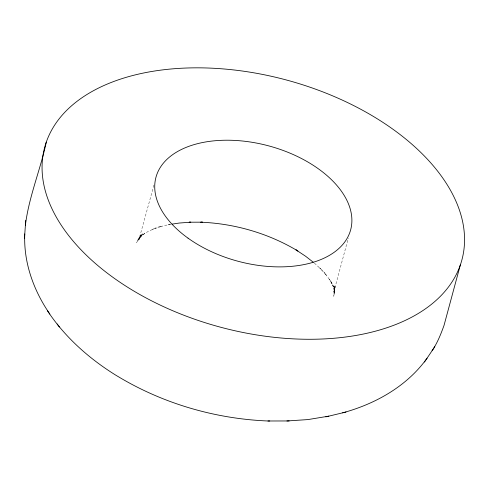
<?xml version="1.0" encoding="UTF-8"?>
<svg xmlns="http://www.w3.org/2000/svg" width="489" height="489" viewBox="0 0 489 489"><rect width="100%" height="100%" fill="white"/><g stroke="black" fill="none" stroke-linecap="round" stroke-linejoin="round"><path stroke-width="0.37" stroke-dasharray="2.44 1.83" d="M334.152 291.432L333.822 296.279L334.598 285.099L334.152 291.432L335.112 286.67L333.59 292.734L348.345 238.045M153.937 185.105L138.797 240.013L141.382 234.249L139.255 238.565L136.578 242.562L142.91 233.125L140.288 237.043L137.165 240.57L141.993 235.392L138.534 238.363L144.499 233.577L140.82 235.912L147.941 231.578L155.96 227.892L152.47 229.414L161.596 226.315L158.222 227.134L170.759 224.121M170.258 224.243L168.448 224.683L170.624 224.353M314.378 263.088L322.19 270.283L319.733 267.929L326.267 275.154L324.054 272.128L331.738 282.593L329.348 279.323L333.547 286.633L331.56 282.807L334.537 289.946L333.052 285.674L334.843 292.599L333.926 288.009L334.574 294.671L334.274 289.891"/><path stroke-width="0.73" d="M49.854 314.066C33.71 290.796 23.46 262.471 24.78 233.913M25.397 225.258C28.833 196.908 40.367 170.019 46.278 142.146M24.45 238.699L25.734 220.411M460.338 264.959A216.065 127.916 15.1 0 1 113.393 277.666A216.065 127.916 15.1 0 1 186.193 68.032A216.065 127.916 15.1 0 1 460.338 264.959L444.006 325.485C440.84 334.195 437.368 343.009 432.111 350.692M342.624 412.844C375.387 403.963 407.135 386.188 427.099 358.131M424.476 362.049L434.788 346.695M286.927 420.974L307.936 419.58L328.828 416.133M325.815 416.866L345.998 412.025M172.073 224.133L179.329 223.033L190.747 222.195L189.243 222.202M47.464 310.796C65.019 337.312 89.279 358.773 116.205 375.436L118.063 376.53C163.228 403.682 215.362 418.841 267.966 420.992L269.757 420.98M189.212 222.208L202.568 222.177L200.777 222.195C234.854 223.583 268.626 233.406 297.88 250.998L296.016 249.897L305.625 256.267L313.211 262.177M267.966 420.992L289.182 420.956M57.158 323.981L59.371 327.007M188.014 238.137A100.832 59.695 15.1 0 0 349.922 232.208A100.832 59.695 15.1 0 0 221.988 140.306A100.832 59.695 15.1 0 0 188.014 238.137"/></g></svg>
